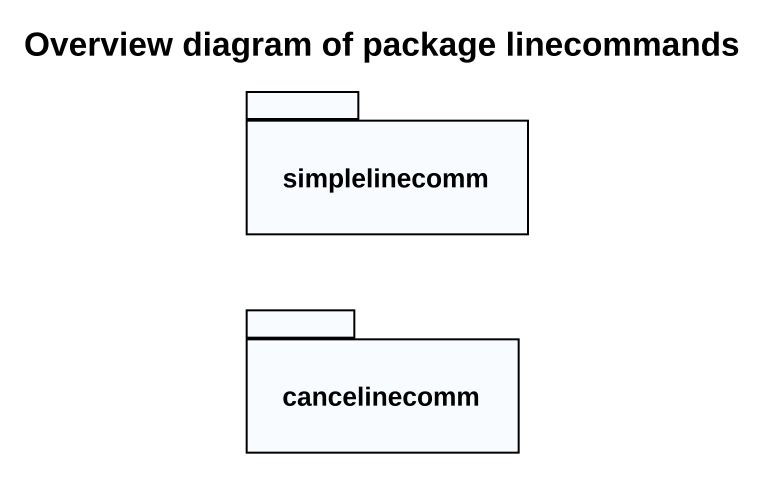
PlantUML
@startuml
title Overview diagram of package linecommands
package simplelinecomm {
}
package cancelinecomm {
}
@enduml
